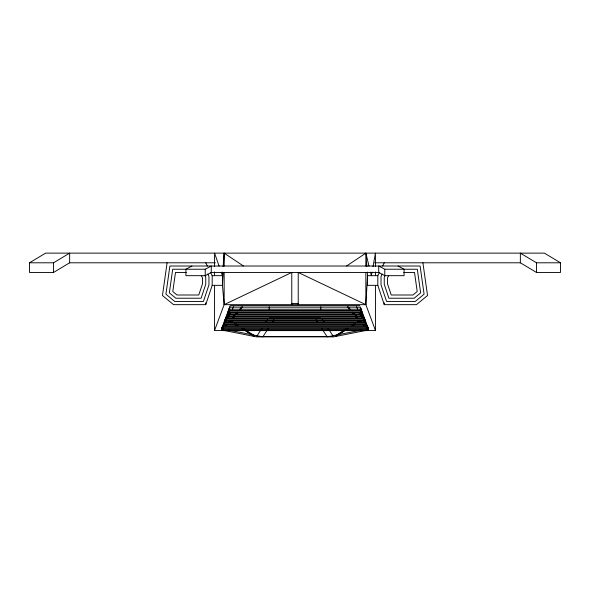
<?xml version="1.0" encoding="UTF-8"?>
<svg xmlns="http://www.w3.org/2000/svg" width="590" height="590" viewBox="0 0 590 590"><rect width="100%" height="100%" fill="white"/><g stroke="black" fill="none" stroke-linecap="round" stroke-linejoin="round"><path stroke-width="0.89" d="M223.116 272.455L222.437 285.339L224.148 304.661L214.568 330.43L375.432 330.43L375.432 285.641M223.463 266.016L224.148 253.132L243.471 266.016M375.432 330.43L365.852 304.661L367.563 275.678L367.29 272.071M222.71 272.071L222.437 285.339L212.186 285.339L205.748 304.661L173.541 304.661L162.471 295.524L167.095 262.793M223.116 266.658L224.148 253.132L224.148 266.016M221.508 329.943L221.862 327.199M372.025 272.071L371.376 275.678L370.527 272.211M372.998 266.658L375.432 253.132L375.432 266.451M221.811 329.102L222.408 327.413M223.315 324.884L223.92 323.195M228.75 309.706L229.657 307.176L360.343 307.176L368.617 329.419L367.865 330.614L222.135 330.614L221.383 329.419L230.211 305.672L359.789 305.672M422.905 262.793L427.529 295.524L416.459 304.661L384.252 304.661L377.814 285.339L377.814 275.678L379.422 272.455M382.645 266.016L384.252 262.793M382.239 274.033L381.037 276.437L381.037 284.815L386.575 301.438L415.301 301.438L424.085 294.189L420.102 266.016L169.898 266.016L165.915 294.189L174.699 301.438L203.425 301.438L208.963 284.815L208.963 276.437L207.761 274.033M385.049 275.604L384.252 277.197L384.252 284.292L388.899 298.223L414.143 298.223L420.648 292.854L417.307 269.232L384.769 269.232L378.736 266.016L378.736 272.455L384.769 275.678L404.091 275.678L404.091 269.232L398.058 266.016M388.655 275.596L387.475 277.956L387.475 283.768L391.222 295L412.985 295L417.204 291.519L414.512 272.455L403.715 272.455M221.921 329.146L222.755 327.546M225.682 321.948L226.516 320.348M227.769 317.951L229.023 315.547M229.857 313.946L230.69 312.353M232.357 309.153L233.611 306.756M228.905 309.197L229.657 310.392L360.343 310.392L361.095 309.197L228.905 309.197L228.905 312.412L361.095 312.412L361.847 311.218L228.153 311.218L228.153 314.441L361.847 314.441L362.599 313.238L227.401 313.238L227.401 316.461L362.599 316.461L363.352 315.259L226.649 315.259L226.649 318.482L363.352 318.482L364.104 317.28L225.896 317.28L225.896 320.503L364.104 320.503L364.856 319.308L225.144 319.308L225.144 322.524L364.856 322.524L365.608 321.329L224.392 321.329L224.392 324.552L365.608 324.552L366.361 323.35L223.64 323.35L223.64 326.572L366.361 326.572L367.113 325.37L222.887 325.37L222.887 328.593L367.113 328.593L367.865 327.391L222.135 327.391L222.135 330.614M256.856 336.101L261.886 328.394M265.913 322.229L267.425 319.92M268.332 328.394L262.793 336.868L228.839 330.12M272.359 322.229L273.863 319.92M233.5 317.073L234.569 315.598M233.153 318.01L234.901 315.945M236.649 313.873L237.814 312.501M240.152 309.743L242.483 306.984M223.315 327.9L222.128 329.331M228.736 321.771L229.938 320.407M232.349 317.685L234.156 315.643M235.963 313.6L237.165 312.235M239.577 309.507L241.981 306.785M225.83 325.599L227.069 324.353M225.852 325.658L227.091 324.434M229.576 321.985L230.823 320.768L232.364 321.742M230.159 321.248L230.823 320.768L232.349 321.779M346.529 266.016L365.852 253.132L369.038 266.142M347.68 328.387L335.415 336.514L345.334 330.312M352.282 325.341L353.816 324.323M357.651 321.779L359.177 320.768L359.841 321.248M335.968 335.4L346.802 328.571M352.215 325.156L353.764 324.183M357.636 321.742L359.177 320.768L360.424 321.985M346.861 329.36L348.388 328.401M352.968 325.54L355.261 324.109M29.5 262.793L53.535 262.793L69.642 253.132L69.642 262.793L53.535 272.455L29.5 272.455L29.5 262.793L45.6 253.132L544.4 253.132L560.5 262.793L560.5 272.455L536.465 272.455L520.358 262.793L520.358 253.132L536.465 262.793L560.5 262.793M191.942 266.016L185.909 269.232L185.909 275.678L205.231 275.678L211.264 272.455L211.264 266.016L205.231 269.232L172.693 269.232L169.352 292.854L175.857 298.223L201.102 298.223L205.748 284.292L205.748 277.197L204.951 275.604M224.148 272.455L224.148 304.661L291.777 272.455L291.777 304.661M361.161 330.12L327.207 336.868L321.668 328.394M367.6 330.12L333.645 336.868L256.355 336.868L222.401 330.12M69.465 262.793L215.394 262.793M374.606 262.793L520.535 262.793M186.285 272.455L175.488 272.455L172.796 291.519L177.015 295L198.778 295L202.525 283.768L202.525 277.956L201.345 275.596M210.342 272.455L379.658 272.455M210.578 272.455L212.186 275.678L222.437 275.678L221.22 272.211M377.814 275.678L367.563 275.678L367.563 285.339L377.814 285.339M291.777 303.43L298.223 303.43M224.148 304.661L365.852 304.661L365.852 272.455M269.232 316.771L320.768 316.771M221.383 329.419L368.617 329.419M261.023 336.514L328.977 336.514M365.852 304.661L298.223 272.455L298.223 304.661M234.739 324.109L237.032 325.54M241.612 328.401L243.139 329.36M244.666 330.312L254.585 336.514L242.32 328.387M236.236 324.183L237.785 325.156M243.198 328.571L254.032 335.4M236.184 324.323L237.718 325.341M362.909 324.434L364.148 325.658M367.872 329.331L366.685 327.9M362.931 324.353L364.17 325.599M348.019 306.785L350.423 309.507M352.835 312.235L354.037 313.6M355.844 315.643L357.651 317.685M360.062 320.407L361.264 321.771M347.517 306.984L349.848 309.743M352.186 312.501L353.351 313.873M355.099 315.945L356.847 318.01M355.431 315.598L356.5 317.073M322.575 319.92L324.087 322.229M328.114 328.394L333.144 336.101M316.137 319.92L317.641 322.229M228.153 311.218L228.905 312.412M227.401 313.238L228.153 314.441M226.649 315.259L227.401 316.461M225.896 317.28L226.649 318.482M225.144 319.308L225.896 320.503M224.392 321.329L225.144 322.524M223.64 323.35L224.392 324.552M222.887 325.37L223.64 326.572M222.135 327.391L222.887 328.593M356.39 306.756L357.643 309.153M359.31 312.353L360.143 313.946M360.977 315.547L362.231 317.951M363.484 320.348L364.318 321.948M367.245 327.546L368.079 329.146M205.748 262.793L207.356 266.016M361.25 309.706L360.343 307.176L360.343 310.392M366.08 323.195L366.685 324.884M367.592 327.413L368.19 329.102M219.104 266.142L214.568 253.132L214.568 266.451M368.138 327.199L368.492 329.943M366.884 266.658L365.852 253.132L365.852 266.016M536.465 262.793L536.465 272.455M384.769 269.232L384.769 275.678M384.252 302.84L384.252 304.661M375.432 271.931L375.432 275.589M367.865 327.391L367.865 330.614M367.113 325.37L367.113 328.593M366.361 323.35L366.361 326.572M365.608 321.329L365.608 324.552M364.856 319.308L364.856 322.524M364.104 317.28L364.104 320.503M363.352 315.259L363.352 318.482M362.599 313.238L362.599 316.461M361.847 311.218L361.847 314.441M361.095 309.197L361.095 312.412M320.768 306.83L320.768 309.706M269.232 306.83L269.232 309.706M229.657 307.176L229.657 310.392M214.568 271.931L214.568 275.589M214.568 285.641L214.568 330.43M212.186 275.678L212.186 285.339M205.748 302.84L205.748 304.661M205.231 269.232L205.231 275.678M53.535 262.793L53.535 272.455"/></g></svg>
